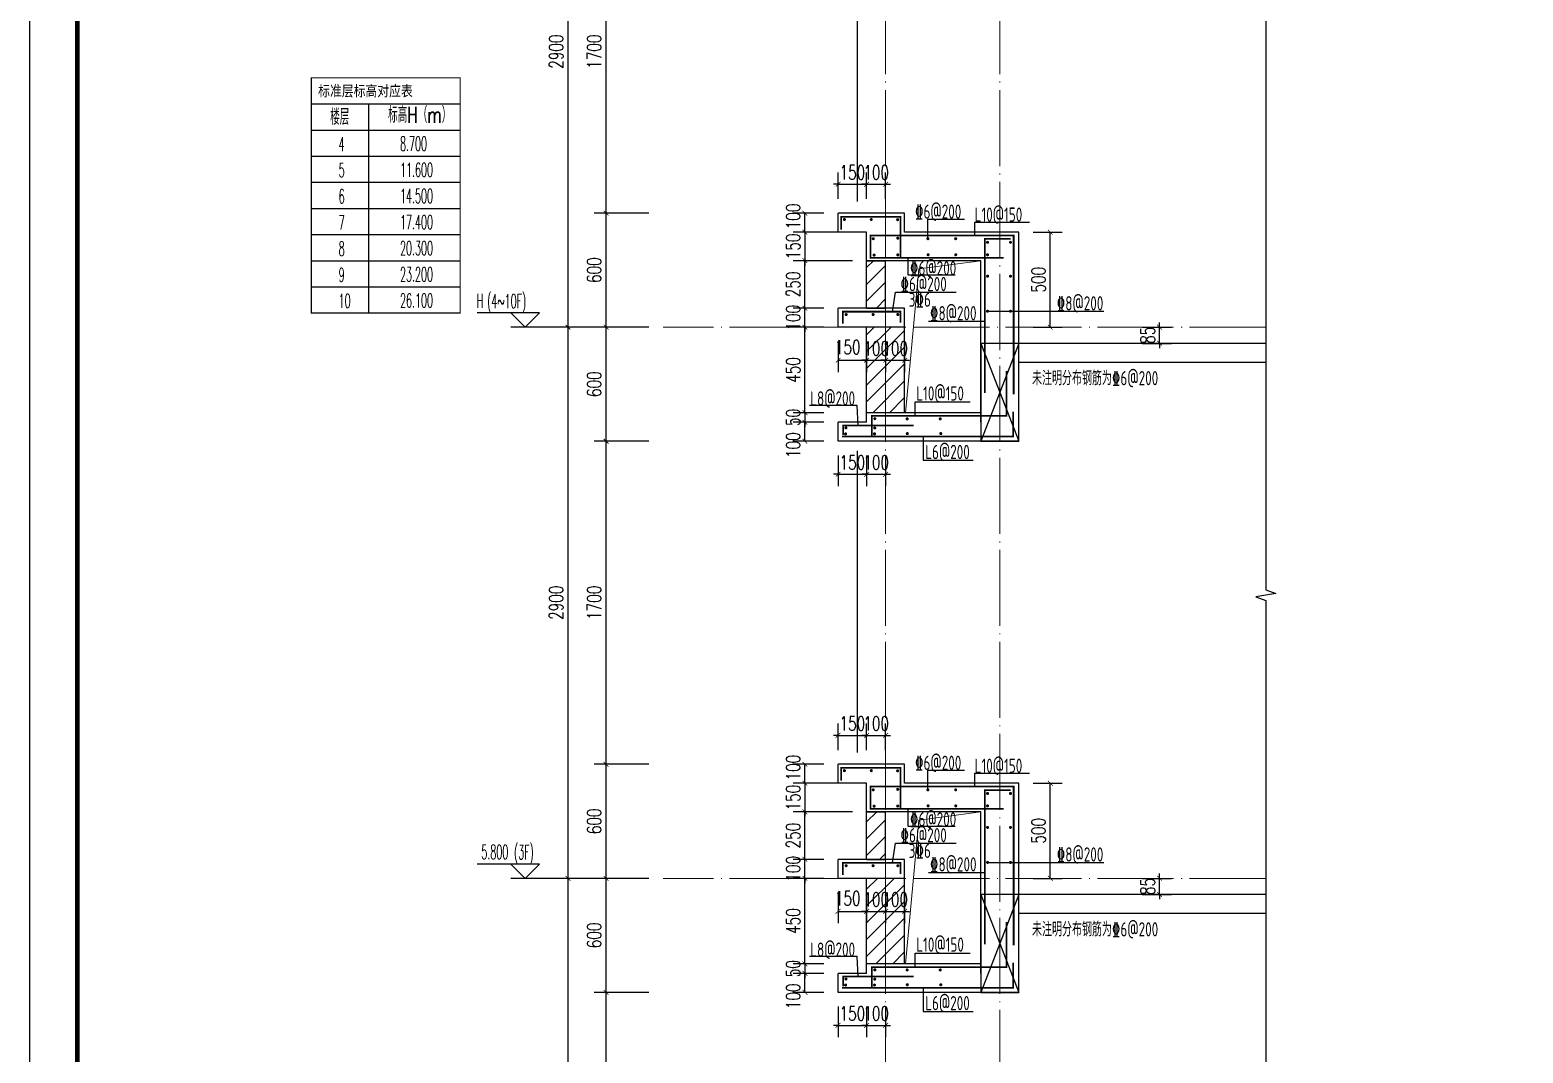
# Model space of a CAD drawing. Extents: x -668857 to 143095, y -247466 to 228182.
# Drawn here: x -8665 to -813, y 157463 to 162848 of the extents above; entities that cross this region are included whole.
import ezdxf

# ---------------------------------------------------------------- set-up
doc = ezdxf.new("R2010")
doc.units = 0
doc.header["$LTSCALE"] = 1000
doc.linetypes.add('DOTE', pattern=[2.42, 2, -0.2, 0.02, -0.2])
doc.layers.get('0').update_dxf_attribs({"linetype": 'CONTINUOUS'})
doc.layers.get('DEFPOINTS').update_dxf_attribs({"linetype": 'CONTINUOUS'})
for name, color, linetype in [('C-Sheet-图框', 101, 'CONTINUOUS'), ('DIM_ELEV', 3, 'CONTINUOUS'), ('DIM_SYMB', 3, 'CONTINUOUS'), ('PUB_DIM', 3, 'CONTINUOUS'), ('PUB_TEXT', 2, 'CONTINUOUS'), ('REIN', 6, 'CONTINUOUS'), ('S-大样-砼线', 7, 'CONTINUOUS'), ('S-引出线', 40, 'CONTINUOUS'), ('TEXT', 2, 'CONTINUOUS'), ('WALL', 5, 'CONTINUOUS'), ('yichutu', 7, 'CONTINUOUS'), ('看线', 251, 'CONTINUOUS')]:
    doc.layers.add(name, color=color, linetype=linetype)
for name, color, linetype, lineweight in [('DOTE', 19, 'DOTE', 9), ('PUB_HATCH', 8, 'CONTINUOUS', 9), ('图框', 9, 'CONTINUOUS', 18), ('立面-洞口示意', 152, 'CONTINUOUS', 13)]:
    doc.layers.add(name, color=color, linetype=linetype, lineweight=lineweight)
doc.styles.add('_TCH_DIM', font='SIMPLEX.shx', dxfattribs={"width": 0.7, "bigfont": 'GBCBIG.shx'})
doc.styles.add('_TCH_DIM_T3', font='SIMPLEX', dxfattribs={"width": 0.705882, "bigfont": 'GBCBIG'})
doc.styles.add('TSSD_REIN', font='tssdeng.shx', dxfattribs={"width": 0.7, "height": 300, "bigfont": 'tssdchn.shx'})
doc.styles.add('w', font='tssdeng.shx', dxfattribs={"width": 0.8, "bigfont": 'tssdchn.shx'})
doc.styles.add('宋体', font='', dxfattribs={"height": 50})
doc.styles.get('宋体').set_extended_font_data('SimSun')
doc.dimstyles.new('_TCH_ARCH&&25', dxfattribs={"dimtxt": 74.375, "dimasz": 25, "dimexe": 62.5, "dimexo": 75, "dimgap": 25, "dimtad": 1, "dimdec": 0, "dimzin": 0, "dimdsep": 46, "dimtxsty": '_TCH_DIM_T3', "dimblk": 'ARCHTICK', "dimcen": 0.09, "dimclrt": 7, "dimazin": 0, "dimtfac": 1, "dimtdec": 0, "dimtix": 1, "dimtmove": 2, "dimatfit": 3, "dimldrblk": 'ARCHTICK', "dimfxl": 0, "dimtolj": 1, "dimtzin": 0, "dimarcsym": 0})
pattern_1 = [(45, (0, 44.88), (-44.1941915, 44.1941915), [])]

# ---------------------------------------------------------------- blocks, each defined once
blk = doc.blocks.new('GFDDDDRG')
at = {"layer": '图框'}
blk.add_lwpolyline([(923310, -107437), (923310, -159999), (893610, -159999), (893610, -107437)], close=True, dxfattribs=at)
blk.add_lwpolyline([(923310, -107437), (923310, -159999), (893610, -159999), (893610, -107437)], close=True, dxfattribs=at)
at = {"layer": '图框', "const_width": 50}
blk.add_lwpolyline([(894110, -159499), (922810, -159499), (922810, -108687), (894110, -108687)], close=True, dxfattribs=at)
blk = doc.blocks.new('A$C4D992532')
at = {"layer": 'C-Sheet-图框', "color": 0}
for p, q in [((-871.8, 1100), (-89.1, 1100)), ((-871.8, 1100), (-89.1, 1100)), ((-571.5, 1100), (-571.5, 0)), ((-871.8, 962.5), (-89.1, 962.5)), ((-871.8, 825), (-89.1, 825)), ((-871.8, 687.5), (-89.1, 687.5)), ((-871.8, 550), (-89.1, 550)), ((-871.8, 412.5), (-89.1, 412.5)), ((-871.8, 275), (-89.1, 275)), ((-871.8, 137.5), (-89.1, 137.5))]:
    blk.add_line(p, q, dxfattribs=at)
at = {"layer": 'C-Sheet-图框', "color": 0, "const_width": 6}
blk.add_lwpolyline([(-871.8, 0), (-89.1, 0), (-89.1, 1237.5), (-871.8, 1237.5)], close=True, dxfattribs=at)
at = {"layer": 'PUB_TEXT', "color": 2, "style": '宋体', "width": 0.8}
blk.add_text('标准层标高对应表', height=56.96, dxfattribs=at).set_placement((-835.8, 1139.9))
at = {"layer": 'PUB_TEXT', "style": '_TCH_DIM'}
for s, height, width, p in [('楼层', 84.4, 0.7, (-772.7, 989.5)), ('标高H（m）', 84.4, 0.7, (-468.2, 1000.6)), ('4', 74.4, 0.494118, (-728.4, 851.3)), ('8.700', 74.38, 0.494118, (-405, 853.2)), ('5', 74.4, 0.494118, (-728.4, 713.8)), ('11.600', 74.38, 0.494118, (-405, 715.7)), ('6', 74.4, 0.494118, (-728.4, 576.3)), ('14.500', 74.38, 0.494118, (-405, 578.2)), ('7', 74.4, 0.494118, (-728.4, 438.8)), ('17.400', 74.38, 0.494118, (-405, 440.7)), ('8', 74.4, 0.494118, (-728.4, 301.3)), ('20.300', 74.38, 0.494118, (-405, 303.2)), ('9', 74.4, 0.494118, (-728.4, 163.8)), ('23.200', 74.38, 0.494118, (-405, 165.7)), ('10', 74.38, 0.494118, (-728.4, 26.3)), ('26.100', 74.38, 0.494118, (-405, 28.2))]:
    blk.add_text(s, height=height, dxfattribs=dict(at, width=width)).set_placement(p)
blk = doc.blocks.new('yct-1051-594-26275-14850-25-1002.0')
at = {"layer": 'yichutu', "color": 7}
blk.add_lwpolyline([(0, 0), (0, 14850), (26275, 14850), (26275, 0)], close=True, dxfattribs=at)
blk = doc.blocks.new('_ArchTick')
at = {"color": 0, "linetype": 'ByBlock', "const_width": 0.15}
blk.add_lwpolyline([(-0.5, -0.5), (0.5, 0.5)], dxfattribs=at)
blk = doc.blocks.new('*D3095')
at = {"layer": 'DEFPOINTS', "color": 0}
for p in [(-5634.9, 157783.2), (-5334.9, 157783.2), (-5334.9, 156083.2)]:
    blk.add_point(p, dxfattribs=at)
at = {"layer": 'PUB_DIM', "color": 0, "lineweight": -2}
for p, q in [((-5409.9, 157783.2), (-5697.4, 157783.2)), ((-5634.9, 156083.2), (-5634.9, 157783.2)), ((-5409.9, 156083.2), (-5697.4, 156083.2))]:
    blk.add_line(p, q, dxfattribs=at)
at = {"layer": 'PUB_DIM', "color": 0, "lineweight": -2, "xscale": 25, "yscale": 25, "zscale": 25}
for p, rotation in [((-5634.9, 157783.2), 90), ((-5634.9, 156083.2), 270)]:
    blk.add_blockref('_ArchTick', p, dxfattribs=dict(at, rotation=rotation))
at = {"layer": 'PUB_DIM', "color": 7, "insert": (-5697.1, 156933.2), "char_height": 74.38, "attachment_point": 5, "rotation": 90, "style": '_TCH_DIM_T3'}
blk.add_mtext('\\A1;1700', dxfattribs=at)
blk = doc.blocks.new('*D3096')
at = {"layer": 'DEFPOINTS', "color": 0}
for p in [(-5634.9, 158383.2), (-5334.9, 158383.2), (-5334.9, 157783.2)]:
    blk.add_point(p, dxfattribs=at)
at = {"layer": 'PUB_DIM', "color": 0, "lineweight": -2}
for p, q in [((-5409.9, 158383.2), (-5697.4, 158383.2)), ((-5634.9, 157783.2), (-5634.9, 158383.2)), ((-5409.9, 157783.2), (-5697.4, 157783.2))]:
    blk.add_line(p, q, dxfattribs=at)
at = {"layer": 'PUB_DIM', "color": 0, "lineweight": -2, "xscale": 25, "yscale": 25, "zscale": 25}
for p, rotation in [((-5634.9, 158383.2), 90), ((-5634.9, 157783.2), 270)]:
    blk.add_blockref('_ArchTick', p, dxfattribs=dict(at, rotation=rotation))
at = {"layer": 'PUB_DIM', "color": 7, "insert": (-5697.1, 158083.2), "char_height": 74.38, "attachment_point": 5, "rotation": 90, "style": '_TCH_DIM_T3'}
blk.add_mtext('\\A1;600', dxfattribs=at)
blk = doc.blocks.new('*D3097')
at = {"layer": 'DEFPOINTS', "color": 0}
for p in [(-5634.9, 158983.2), (-5334.9, 158983.2), (-5334.9, 158383.2)]:
    blk.add_point(p, dxfattribs=at)
at = {"layer": 'PUB_DIM', "color": 0, "lineweight": -2}
for p, q in [((-5409.9, 158983.2), (-5697.4, 158983.2)), ((-5634.9, 158383.2), (-5634.9, 158983.2)), ((-5409.9, 158383.2), (-5697.4, 158383.2))]:
    blk.add_line(p, q, dxfattribs=at)
at = {"layer": 'PUB_DIM', "color": 0, "lineweight": -2, "xscale": 25, "yscale": 25, "zscale": 25}
for p, rotation in [((-5634.9, 158983.2), 90), ((-5634.9, 158383.2), 270)]:
    blk.add_blockref('_ArchTick', p, dxfattribs=dict(at, rotation=rotation))
at = {"layer": 'PUB_DIM', "color": 7, "insert": (-5697.1, 158683.2), "char_height": 74.38, "attachment_point": 5, "rotation": 90, "style": '_TCH_DIM_T3'}
blk.add_mtext('\\A1;600', dxfattribs=at)
blk = doc.blocks.new('*D3098')
at = {"layer": 'DEFPOINTS', "color": 0}
for p in [(-5634.9, 160683.2), (-5334.9, 160683.2), (-5334.9, 158983.2)]:
    blk.add_point(p, dxfattribs=at)
at = {"layer": 'PUB_DIM', "color": 0, "lineweight": -2}
for p, q in [((-5409.9, 160683.2), (-5697.4, 160683.2)), ((-5634.9, 158983.2), (-5634.9, 160683.2)), ((-5409.9, 158983.2), (-5697.4, 158983.2))]:
    blk.add_line(p, q, dxfattribs=at)
at = {"layer": 'PUB_DIM', "color": 0, "lineweight": -2, "xscale": 25, "yscale": 25, "zscale": 25}
for p, rotation in [((-5634.9, 160683.2), 90), ((-5634.9, 158983.2), 270)]:
    blk.add_blockref('_ArchTick', p, dxfattribs=dict(at, rotation=rotation))
at = {"layer": 'PUB_DIM', "color": 7, "insert": (-5697.1, 159833.2), "char_height": 74.38, "attachment_point": 5, "rotation": 90, "style": '_TCH_DIM_T3'}
blk.add_mtext('\\A1;1700', dxfattribs=at)
blk = doc.blocks.new('*D3099')
at = {"layer": 'DEFPOINTS', "color": 0}
for p in [(-5634.9, 161283.2), (-5334.9, 161283.2), (-5334.9, 160683.2)]:
    blk.add_point(p, dxfattribs=at)
at = {"layer": 'PUB_DIM', "color": 0, "lineweight": -2}
for p, q in [((-5409.9, 161283.2), (-5697.4, 161283.2)), ((-5634.9, 160683.2), (-5634.9, 161283.2)), ((-5409.9, 160683.2), (-5697.4, 160683.2))]:
    blk.add_line(p, q, dxfattribs=at)
at = {"layer": 'PUB_DIM', "color": 0, "lineweight": -2, "xscale": 25, "yscale": 25, "zscale": 25}
for p, rotation in [((-5634.9, 161283.2), 90), ((-5634.9, 160683.2), 270)]:
    blk.add_blockref('_ArchTick', p, dxfattribs=dict(at, rotation=rotation))
at = {"layer": 'PUB_DIM', "color": 7, "insert": (-5697.1, 160983.2), "char_height": 74.38, "attachment_point": 5, "rotation": 90, "style": '_TCH_DIM_T3'}
blk.add_mtext('\\A1;600', dxfattribs=at)
blk = doc.blocks.new('*D3100')
at = {"layer": 'DEFPOINTS', "color": 0}
for p in [(-5634.9, 161883.2), (-5334.9, 161883.2), (-5334.9, 161283.2)]:
    blk.add_point(p, dxfattribs=at)
at = {"layer": 'PUB_DIM', "color": 0, "lineweight": -2}
for p, q in [((-5409.9, 161883.2), (-5697.4, 161883.2)), ((-5634.9, 161283.2), (-5634.9, 161883.2)), ((-5409.9, 161283.2), (-5697.4, 161283.2))]:
    blk.add_line(p, q, dxfattribs=at)
at = {"layer": 'PUB_DIM', "color": 0, "lineweight": -2, "xscale": 25, "yscale": 25, "zscale": 25}
for p, rotation in [((-5634.9, 161883.2), 90), ((-5634.9, 161283.2), 270)]:
    blk.add_blockref('_ArchTick', p, dxfattribs=dict(at, rotation=rotation))
at = {"layer": 'PUB_DIM', "color": 7, "insert": (-5697.1, 161583.2), "char_height": 74.38, "attachment_point": 5, "rotation": 90, "style": '_TCH_DIM_T3'}
blk.add_mtext('\\A1;600', dxfattribs=at)
blk = doc.blocks.new('*D3101')
at = {"layer": 'DEFPOINTS', "color": 0}
for p in [(-5634.9, 163583.2), (-5334.9, 163583.2), (-5334.9, 161883.2)]:
    blk.add_point(p, dxfattribs=at)
at = {"layer": 'PUB_DIM', "color": 0, "lineweight": -2}
for p, q in [((-5409.9, 163583.2), (-5697.4, 163583.2)), ((-5634.9, 161883.2), (-5634.9, 163583.2)), ((-5409.9, 161883.2), (-5697.4, 161883.2))]:
    blk.add_line(p, q, dxfattribs=at)
at = {"layer": 'PUB_DIM', "color": 0, "lineweight": -2, "xscale": 25, "yscale": 25, "zscale": 25}
for p, rotation in [((-5634.9, 163583.2), 90), ((-5634.9, 161883.2), 270)]:
    blk.add_blockref('_ArchTick', p, dxfattribs=dict(at, rotation=rotation))
at = {"layer": 'PUB_DIM', "color": 7, "insert": (-5697.1, 162733.2), "char_height": 74.38, "attachment_point": 5, "rotation": 90, "style": '_TCH_DIM_T3'}
blk.add_mtext('\\A1;1700', dxfattribs=at)
blk = doc.blocks.new('*D3109')
at = {"layer": 'DEFPOINTS', "color": 0}
for p in [(-5834.9, 158383.2), (-5334.9, 158383.2), (-5334.9, 155483.2)]:
    blk.add_point(p, dxfattribs=at)
at = {"layer": 'PUB_DIM', "color": 0, "lineweight": -2}
for p, q in [((-5409.9, 158383.2), (-5897.4, 158383.2)), ((-5834.9, 155483.2), (-5834.9, 158383.2)), ((-5409.9, 155483.2), (-5897.4, 155483.2))]:
    blk.add_line(p, q, dxfattribs=at)
at = {"layer": 'PUB_DIM', "color": 0, "lineweight": -2, "xscale": 25, "yscale": 25, "zscale": 25}
for p, rotation in [((-5834.9, 158383.2), 90), ((-5834.9, 155483.2), 270)]:
    blk.add_blockref('_ArchTick', p, dxfattribs=dict(at, rotation=rotation))
at = {"layer": 'PUB_DIM', "color": 7, "insert": (-5897.1, 156933.2), "char_height": 74.38, "attachment_point": 5, "rotation": 90, "style": '_TCH_DIM_T3'}
blk.add_mtext('\\A1;2900', dxfattribs=at)
blk = doc.blocks.new('*D3110')
at = {"layer": 'DEFPOINTS', "color": 0}
for p in [(-5834.9, 161283.2), (-5334.9, 161283.2), (-5334.9, 158383.2)]:
    blk.add_point(p, dxfattribs=at)
at = {"layer": 'PUB_DIM', "color": 0, "lineweight": -2}
for p, q in [((-5409.9, 161283.2), (-5897.4, 161283.2)), ((-5834.9, 158383.2), (-5834.9, 161283.2)), ((-5409.9, 158383.2), (-5897.4, 158383.2))]:
    blk.add_line(p, q, dxfattribs=at)
at = {"layer": 'PUB_DIM', "color": 0, "lineweight": -2, "xscale": 25, "yscale": 25, "zscale": 25}
for p, rotation in [((-5834.9, 161283.2), 90), ((-5834.9, 158383.2), 270)]:
    blk.add_blockref('_ArchTick', p, dxfattribs=dict(at, rotation=rotation))
at = {"layer": 'PUB_DIM', "color": 7, "insert": (-5897.1, 159833.2), "char_height": 74.38, "attachment_point": 5, "rotation": 90, "style": '_TCH_DIM_T3'}
blk.add_mtext('\\A1;2900', dxfattribs=at)
blk = doc.blocks.new('*D3111')
at = {"layer": 'DEFPOINTS', "color": 0}
for p in [(-5834.9, 164183.2), (-5334.9, 164183.2), (-5334.9, 161283.2)]:
    blk.add_point(p, dxfattribs=at)
at = {"layer": 'PUB_DIM', "color": 0, "lineweight": -2}
for p, q in [((-5409.9, 164183.2), (-5897.4, 164183.2)), ((-5834.9, 161283.2), (-5834.9, 164183.2)), ((-5409.9, 161283.2), (-5897.4, 161283.2))]:
    blk.add_line(p, q, dxfattribs=at)
at = {"layer": 'PUB_DIM', "color": 0, "lineweight": -2, "xscale": 25, "yscale": 25, "zscale": 25}
for p, rotation in [((-5834.9, 164183.2), 90), ((-5834.9, 161283.2), 270)]:
    blk.add_blockref('_ArchTick', p, dxfattribs=dict(at, rotation=rotation))
at = {"layer": 'PUB_DIM', "color": 7, "insert": (-5897.1, 162733.2), "char_height": 74.38, "attachment_point": 5, "rotation": 90, "style": '_TCH_DIM_T3'}
blk.add_mtext('\\A1;2900', dxfattribs=at)
blk = doc.blocks.new('*D2183')
at = {"layer": 'DEFPOINTS', "color": 0}
for p in [(1114128.3, 465143.4), (1114278.3, 465143.4), (1114278.3, 464969.7)]:
    blk.add_point(p, dxfattribs=at)
at = {"layer": 'PUB_DIM', "color": 0, "lineweight": -2}
for p, q in [((1114128.3, 465068.4), (1114128.3, 464907.2)), ((1114278.3, 465068.4), (1114278.3, 464907.2)), ((1114128.3, 464969.7), (1114278.3, 464969.7))]:
    blk.add_line(p, q, dxfattribs=at)
at = {"layer": 'PUB_DIM', "color": 0, "lineweight": -2, "xscale": 25, "yscale": 25, "zscale": 25, "rotation": 180}
blk.add_blockref('_ArchTick', (1114128.3, 464969.7), dxfattribs=at)
at = {"layer": 'PUB_DIM', "color": 0, "lineweight": -2, "xscale": 25, "yscale": 25, "zscale": 25}
blk.add_blockref('_ArchTick', (1114278.3, 464969.7), dxfattribs=at)
at = {"layer": 'PUB_DIM', "color": 7, "insert": (1114178.9, 465038.4), "char_height": 74.38, "attachment_point": 5, "style": '_TCH_DIM_T3'}
blk.add_mtext('\\A1;150', dxfattribs=at)
blk = doc.blocks.new('*D2184')
at = {"layer": 'DEFPOINTS', "color": 0}
for p in [(1114278.3, 465143.4), (1114378.3, 465143.4), (1114378.3, 464969.7)]:
    blk.add_point(p, dxfattribs=at)
at = {"layer": 'PUB_DIM', "color": 0, "lineweight": -2}
for p, q in [((1114278.3, 465068.4), (1114278.3, 464907.2)), ((1114378.3, 465068.4), (1114378.3, 464907.2)), ((1114278.3, 464969.7), (1114253.3, 464969.7)), ((1114278.3, 464969.7), (1114378.3, 464969.7)), ((1114378.3, 464969.7), (1114403.3, 464969.7))]:
    blk.add_line(p, q, dxfattribs=at)
at = {"layer": 'PUB_DIM', "color": 0, "lineweight": -2, "xscale": 25, "yscale": 25, "zscale": 25}
blk.add_blockref('_ArchTick', (1114278.3, 464969.7), dxfattribs=at)
at = {"layer": 'PUB_DIM', "color": 0, "lineweight": -2, "xscale": 25, "yscale": 25, "zscale": 25, "rotation": 180}
blk.add_blockref('_ArchTick', (1114378.3, 464969.7), dxfattribs=at)
at = {"layer": 'PUB_DIM', "color": 7, "insert": (1114328.3, 465031.8), "char_height": 74.38, "attachment_point": 5, "style": '_TCH_DIM_T3'}
blk.add_mtext('\\A1;100', dxfattribs=at)
blk = doc.blocks.new('*D2185')
at = {"layer": 'DEFPOINTS', "color": 0}
for p in [(1114378.3, 465143.4), (1114478.3, 465143.4), (1114478.3, 464969.7)]:
    blk.add_point(p, dxfattribs=at)
at = {"layer": 'PUB_DIM', "color": 0, "lineweight": -2}
for p, q in [((1114378.3, 465068.4), (1114378.3, 464907.2)), ((1114478.3, 465068.4), (1114478.3, 464907.2)), ((1114378.3, 464969.7), (1114353.3, 464969.7)), ((1114378.3, 464969.7), (1114478.3, 464969.7)), ((1114478.3, 464969.7), (1114503.3, 464969.7))]:
    blk.add_line(p, q, dxfattribs=at)
at = {"layer": 'PUB_DIM', "color": 0, "lineweight": -2, "xscale": 25, "yscale": 25, "zscale": 25}
blk.add_blockref('_ArchTick', (1114378.3, 464969.7), dxfattribs=at)
at = {"layer": 'PUB_DIM', "color": 0, "lineweight": -2, "xscale": 25, "yscale": 25, "zscale": 25, "rotation": 180}
blk.add_blockref('_ArchTick', (1114478.3, 464969.7), dxfattribs=at)
at = {"layer": 'PUB_DIM', "color": 7, "insert": (1114428.3, 465031.8), "char_height": 74.38, "attachment_point": 5, "style": '_TCH_DIM_T3'}
blk.add_mtext('\\A1;100', dxfattribs=at)
blk = doc.blocks.new('*D2186')
at = {"layer": 'DEFPOINTS', "color": 0}
for p in [(1115078.3, 465643.4), (1115244.2, 465643.4), (1115078.3, 465143.4)]:
    blk.add_point(p, dxfattribs=at)
at = {"layer": 'PUB_DIM', "color": 0, "lineweight": -2}
for p, q in [((1115153.3, 465643.4), (1115306.7, 465643.4)), ((1115244.2, 465143.4), (1115244.2, 465643.4)), ((1115153.3, 465143.4), (1115306.7, 465143.4))]:
    blk.add_line(p, q, dxfattribs=at)
at = {"layer": 'PUB_DIM', "color": 0, "lineweight": -2, "xscale": 25, "yscale": 25, "zscale": 25}
for p, rotation in [((1115244.2, 465643.4), 90), ((1115244.2, 465143.4), 270)]:
    blk.add_blockref('_ArchTick', p, dxfattribs=dict(at, rotation=rotation))
at = {"layer": 'PUB_DIM', "color": 7, "insert": (1115182, 465393.4), "char_height": 74.38, "attachment_point": 5, "rotation": 90, "style": '_TCH_DIM_T3'}
blk.add_mtext('\\A1;500', dxfattribs=at)
blk = doc.blocks.new('*D2187')
at = {"layer": 'DEFPOINTS', "color": 0}
for p in [(1113953.7, 465743.4), (1114128.3, 465743.4), (1114128.3, 465643.4)]:
    blk.add_point(p, dxfattribs=at)
at = {"layer": 'PUB_DIM', "color": 0, "lineweight": -2}
for p, q in [((1114053.3, 465743.4), (1113891.2, 465743.4)), ((1113953.7, 465643.4), (1113953.7, 465743.4)), ((1114053.3, 465643.4), (1113891.2, 465643.4))]:
    blk.add_line(p, q, dxfattribs=at)
at = {"layer": 'PUB_DIM', "color": 0, "lineweight": -2, "xscale": 25, "yscale": 25, "zscale": 25}
for p, rotation in [((1113953.7, 465743.4), 90), ((1113953.7, 465643.4), 270)]:
    blk.add_blockref('_ArchTick', p, dxfattribs=dict(at, rotation=rotation))
at = {"layer": 'PUB_DIM', "color": 7, "insert": (1113891.5, 465726.1), "char_height": 74.38, "attachment_point": 5, "rotation": 90, "style": '_TCH_DIM_T3'}
blk.add_mtext('\\A1;100', dxfattribs=at)
blk = doc.blocks.new('*D2188')
at = {"layer": 'DEFPOINTS', "color": 0}
for p in [(1113953.7, 465493.4), (1114128.3, 465493.4), (1114128.3, 465243.4)]:
    blk.add_point(p, dxfattribs=at)
at = {"layer": 'PUB_DIM', "color": 0, "lineweight": -2}
for p, q in [((1114053.3, 465493.4), (1113891.2, 465493.4)), ((1113953.7, 465243.4), (1113953.7, 465493.4)), ((1114053.3, 465243.4), (1113891.2, 465243.4))]:
    blk.add_line(p, q, dxfattribs=at)
at = {"layer": 'PUB_DIM', "color": 0, "lineweight": -2, "xscale": 25, "yscale": 25, "zscale": 25}
for p, rotation in [((1113953.7, 465493.4), 90), ((1113953.7, 465243.4), 270)]:
    blk.add_blockref('_ArchTick', p, dxfattribs=dict(at, rotation=rotation))
at = {"layer": 'PUB_DIM', "color": 7, "insert": (1113891.5, 465368.4), "char_height": 74.38, "attachment_point": 5, "rotation": 90, "style": '_TCH_DIM_T3'}
blk.add_mtext('\\A1;250', dxfattribs=at)
blk = doc.blocks.new('*D2189')
at = {"layer": 'DEFPOINTS', "color": 0}
for p in [(1113953.7, 465243.4), (1114128.3, 465243.4), (1114128.3, 465143.4)]:
    blk.add_point(p, dxfattribs=at)
at = {"layer": 'PUB_DIM', "color": 0, "lineweight": -2}
for p, q in [((1113953.7, 465243.4), (1113953.7, 465268.4)), ((1114053.3, 465243.4), (1113891.2, 465243.4)), ((1113953.7, 465143.4), (1113953.7, 465243.4)), ((1114053.3, 465143.4), (1113891.2, 465143.4)), ((1113953.7, 465143.4), (1113953.7, 465118.4))]:
    blk.add_line(p, q, dxfattribs=at)
at = {"layer": 'PUB_DIM', "color": 0, "lineweight": -2, "xscale": 25, "yscale": 25, "zscale": 25}
for p, rotation in [((1113953.7, 465243.4), 270), ((1113953.7, 465143.4), 90)]:
    blk.add_blockref('_ArchTick', p, dxfattribs=dict(at, rotation=rotation))
at = {"layer": 'PUB_DIM', "color": 7, "insert": (1113891.5, 465193.4), "char_height": 74.38, "attachment_point": 5, "rotation": 90, "style": '_TCH_DIM_T3'}
blk.add_mtext('\\A1;100', dxfattribs=at)
blk = doc.blocks.new('*D2190')
at = {"layer": 'DEFPOINTS', "color": 0}
for p in [(1113953.7, 465143.4), (1114128.3, 465143.4), (1114128.3, 464693.4)]:
    blk.add_point(p, dxfattribs=at)
at = {"layer": 'PUB_DIM', "color": 0, "lineweight": -2}
for p, q in [((1114053.3, 465143.4), (1113891.2, 465143.4)), ((1113953.7, 464693.4), (1113953.7, 465143.4)), ((1114053.3, 464693.4), (1113891.2, 464693.4))]:
    blk.add_line(p, q, dxfattribs=at)
at = {"layer": 'PUB_DIM', "color": 0, "lineweight": -2, "xscale": 25, "yscale": 25, "zscale": 25}
for p, rotation in [((1113953.7, 465143.4), 90), ((1113953.7, 464693.4), 270)]:
    blk.add_blockref('_ArchTick', p, dxfattribs=dict(at, rotation=rotation))
at = {"layer": 'PUB_DIM', "color": 7, "insert": (1113891.5, 464918.4), "char_height": 74.38, "attachment_point": 5, "rotation": 90, "style": '_TCH_DIM_T3'}
blk.add_mtext('\\A1;450', dxfattribs=at)
blk = doc.blocks.new('*D2191')
at = {"layer": 'DEFPOINTS', "color": 0}
for p in [(1113953.7, 464643.4), (1114128.3, 464643.4), (1114128.3, 464543.4)]:
    blk.add_point(p, dxfattribs=at)
at = {"layer": 'PUB_DIM', "color": 0, "lineweight": -2}
for p, q in [((1114053.3, 464643.4), (1113891.2, 464643.4)), ((1113953.7, 464543.4), (1113953.7, 464643.4)), ((1114053.3, 464543.4), (1113891.2, 464543.4))]:
    blk.add_line(p, q, dxfattribs=at)
at = {"layer": 'PUB_DIM', "color": 0, "lineweight": -2, "xscale": 25, "yscale": 25, "zscale": 25}
for p, rotation in [((1113953.7, 464643.4), 90), ((1113953.7, 464543.4), 270)]:
    blk.add_blockref('_ArchTick', p, dxfattribs=dict(at, rotation=rotation))
at = {"layer": 'PUB_DIM', "color": 7, "insert": (1113891.5, 464522.7), "char_height": 74.38, "attachment_point": 5, "rotation": 90, "style": '_TCH_DIM_T3'}
blk.add_mtext('\\A1;100', dxfattribs=at)
blk = doc.blocks.new('*D2192')
at = {"layer": 'DEFPOINTS', "color": 0}
for p in [(1114128.3, 464543.4), (1114278.3, 464543.4), (1114278.3, 464369.7)]:
    blk.add_point(p, dxfattribs=at)
at = {"layer": 'PUB_DIM', "color": 0, "lineweight": -2}
for p, q in [((1114128.3, 464468.4), (1114128.3, 464307.2)), ((1114278.3, 464468.4), (1114278.3, 464307.2)), ((1114128.3, 464369.7), (1114103.3, 464369.7)), ((1114128.3, 464369.7), (1114278.3, 464369.7)), ((1114278.3, 464369.7), (1114303.3, 464369.7))]:
    blk.add_line(p, q, dxfattribs=at)
at = {"layer": 'PUB_DIM', "color": 0, "lineweight": -2, "xscale": 25, "yscale": 25, "zscale": 25}
blk.add_blockref('_ArchTick', (1114128.3, 464369.7), dxfattribs=at)
at = {"layer": 'PUB_DIM', "color": 0, "lineweight": -2, "xscale": 25, "yscale": 25, "zscale": 25, "rotation": 180}
blk.add_blockref('_ArchTick', (1114278.3, 464369.7), dxfattribs=at)
at = {"layer": 'PUB_DIM', "color": 7, "insert": (1114203.3, 464431.8), "char_height": 74.38, "attachment_point": 5, "style": '_TCH_DIM_T3'}
blk.add_mtext('\\A1;150', dxfattribs=at)
blk = doc.blocks.new('*D2193')
at = {"layer": 'DEFPOINTS', "color": 0}
for p in [(1114278.3, 464543.4), (1114378.3, 464543.4), (1114378.3, 464369.7)]:
    blk.add_point(p, dxfattribs=at)
at = {"layer": 'PUB_DIM', "color": 0, "lineweight": -2}
for p, q in [((1114278.3, 464468.4), (1114278.3, 464307.2)), ((1114378.3, 464468.4), (1114378.3, 464307.2)), ((1114278.3, 464369.7), (1114253.3, 464369.7)), ((1114278.3, 464369.7), (1114378.3, 464369.7)), ((1114378.3, 464369.7), (1114403.3, 464369.7))]:
    blk.add_line(p, q, dxfattribs=at)
at = {"layer": 'PUB_DIM', "color": 0, "lineweight": -2, "xscale": 25, "yscale": 25, "zscale": 25}
blk.add_blockref('_ArchTick', (1114278.3, 464369.7), dxfattribs=at)
at = {"layer": 'PUB_DIM', "color": 0, "lineweight": -2, "xscale": 25, "yscale": 25, "zscale": 25, "rotation": 180}
blk.add_blockref('_ArchTick', (1114378.3, 464369.7), dxfattribs=at)
at = {"layer": 'PUB_DIM', "color": 7, "insert": (1114328.3, 464431.8), "char_height": 74.38, "attachment_point": 5, "style": '_TCH_DIM_T3'}
blk.add_mtext('\\A1;100', dxfattribs=at)
blk = doc.blocks.new('*D2194')
at = {"layer": 'DEFPOINTS', "color": 0}
for p in [(1114278.3, 465895.7), (1114128.3, 465743.4), (1114278.3, 465743.4)]:
    blk.add_point(p, dxfattribs=at)
at = {"layer": 'PUB_DIM', "color": 0, "lineweight": -2}
for p, q in [((1114128.3, 465818.4), (1114128.3, 465958.2)), ((1114278.3, 465818.4), (1114278.3, 465958.2)), ((1114128.3, 465895.7), (1114103.3, 465895.7)), ((1114128.3, 465895.7), (1114278.3, 465895.7)), ((1114278.3, 465895.7), (1114303.3, 465895.7))]:
    blk.add_line(p, q, dxfattribs=at)
at = {"layer": 'PUB_DIM', "color": 0, "lineweight": -2, "xscale": 25, "yscale": 25, "zscale": 25}
blk.add_blockref('_ArchTick', (1114128.3, 465895.7), dxfattribs=at)
at = {"layer": 'PUB_DIM', "color": 0, "lineweight": -2, "xscale": 25, "yscale": 25, "zscale": 25, "rotation": 180}
blk.add_blockref('_ArchTick', (1114278.3, 465895.7), dxfattribs=at)
at = {"layer": 'PUB_DIM', "color": 7, "insert": (1114203.3, 465957.9), "char_height": 74.38, "attachment_point": 5, "style": '_TCH_DIM_T3'}
blk.add_mtext('\\A1;150', dxfattribs=at)
blk = doc.blocks.new('*D2195')
at = {"layer": 'DEFPOINTS', "color": 0}
for p in [(1114378.3, 465895.7), (1114278.3, 465743.4), (1114378.3, 465743.4)]:
    blk.add_point(p, dxfattribs=at)
at = {"layer": 'PUB_DIM', "color": 0, "lineweight": -2}
for p, q in [((1114278.3, 465818.4), (1114278.3, 465958.2)), ((1114378.3, 465818.4), (1114378.3, 465958.2)), ((1114278.3, 465895.7), (1114253.3, 465895.7)), ((1114278.3, 465895.7), (1114378.3, 465895.7)), ((1114378.3, 465895.7), (1114403.3, 465895.7))]:
    blk.add_line(p, q, dxfattribs=at)
at = {"layer": 'PUB_DIM', "color": 0, "lineweight": -2, "xscale": 25, "yscale": 25, "zscale": 25}
blk.add_blockref('_ArchTick', (1114278.3, 465895.7), dxfattribs=at)
at = {"layer": 'PUB_DIM', "color": 0, "lineweight": -2, "xscale": 25, "yscale": 25, "zscale": 25, "rotation": 180}
blk.add_blockref('_ArchTick', (1114378.3, 465895.7), dxfattribs=at)
at = {"layer": 'PUB_DIM', "color": 7, "insert": (1114328.3, 465957.9), "char_height": 74.38, "attachment_point": 5, "style": '_TCH_DIM_T3'}
blk.add_mtext('\\A1;100', dxfattribs=at)
blk = doc.blocks.new('*D2196')
at = {"layer": 'DEFPOINTS', "color": 0}
for p in [(1115652.5, 465143.4), (1115818.5, 465143.4), (1115652.5, 465058.4)]:
    blk.add_point(p, dxfattribs=at)
at = {"layer": 'PUB_DIM', "color": 0, "lineweight": -2}
for p, q in [((1115727.5, 465143.4), (1115881, 465143.4)), ((1115818.5, 465143.4), (1115818.5, 465168.4)), ((1115818.5, 465058.4), (1115818.5, 465143.4)), ((1115727.5, 465058.4), (1115881, 465058.4)), ((1115818.5, 465058.4), (1115818.5, 465033.4))]:
    blk.add_line(p, q, dxfattribs=at)
at = {"layer": 'PUB_DIM', "color": 0, "lineweight": -2, "xscale": 25, "yscale": 25, "zscale": 25}
for p, rotation in [((1115818.5, 465143.4), 270), ((1115818.5, 465058.4), 90)]:
    blk.add_blockref('_ArchTick', p, dxfattribs=dict(at, rotation=rotation))
at = {"layer": 'PUB_DIM', "color": 7, "insert": (1115756.3, 465100.9), "char_height": 74.38, "attachment_point": 5, "rotation": 90, "style": '_TCH_DIM_T3'}
blk.add_mtext('\\A1;85', dxfattribs=at)
blk = doc.blocks.new('*D2197')
at = {"layer": 'DEFPOINTS', "color": 0}
for p in [(1114278.3, 465643.4), (1113953.7, 465493.4), (1114278.3, 465493.4)]:
    blk.add_point(p, dxfattribs=at)
at = {"layer": 'PUB_DIM', "color": 0, "lineweight": -2}
for p, q in [((1113953.7, 465643.4), (1113953.7, 465668.4)), ((1114203.3, 465643.4), (1113891.2, 465643.4)), ((1113953.7, 465643.4), (1113953.7, 465493.4)), ((1114203.3, 465493.4), (1113891.2, 465493.4)), ((1113953.7, 465493.4), (1113953.7, 465468.4))]:
    blk.add_line(p, q, dxfattribs=at)
at = {"layer": 'PUB_DIM', "color": 0, "lineweight": -2, "xscale": 25, "yscale": 25, "zscale": 25}
for p, rotation in [((1113953.7, 465643.4), 270), ((1113953.7, 465493.4), 90)]:
    blk.add_blockref('_ArchTick', p, dxfattribs=dict(at, rotation=rotation))
at = {"layer": 'PUB_DIM', "color": 7, "insert": (1113891.5, 465568.4), "char_height": 74.38, "attachment_point": 5, "rotation": 90, "style": '_TCH_DIM_T3'}
blk.add_mtext('\\A1;150', dxfattribs=at)
blk = doc.blocks.new('*D2182')
at = {"layer": 'DEFPOINTS', "color": 0}
for p in [(1113953.7, 464643.4), (1114128.3, 464693.4), (1114128.3, 464643.4)]:
    blk.add_point(p, dxfattribs=at)
at = {"layer": 'PUB_DIM', "color": 0, "lineweight": -2}
for p, q in [((1113953.7, 464693.4), (1113953.7, 464718.4)), ((1114053.3, 464693.4), (1113891.2, 464693.4)), ((1114053.3, 464643.4), (1113891.2, 464643.4)), ((1113953.7, 464693.4), (1113953.7, 464643.4)), ((1113953.7, 464643.4), (1113953.7, 464618.4))]:
    blk.add_line(p, q, dxfattribs=at)
at = {"layer": 'PUB_DIM', "color": 0, "lineweight": -2, "xscale": 25, "yscale": 25, "zscale": 25}
for p, rotation in [((1113953.7, 464693.4), 270), ((1113953.7, 464643.4), 90)]:
    blk.add_blockref('_ArchTick', p, dxfattribs=dict(at, rotation=rotation))
at = {"layer": 'PUB_DIM', "color": 7, "insert": (1113891.5, 464668.4), "char_height": 74.38, "attachment_point": 5, "rotation": 90, "style": '_TCH_DIM_T3'}
blk.add_mtext('\\A1;50', dxfattribs=at)
blk = doc.blocks.new('FSDFSFSFSFEFSFESF')
at = {"layer": 'PUB_HATCH'}
h = blk.add_hatch(dxfattribs=at)
h.set_pattern_fill('普通砖', color=256, scale=25, style=0)
h.set_pattern_definition(pattern_1)
h.paths.add_polyline_path([(1114378.3, 465493.4), (1114278.3, 465493.4), (1114278.3, 465243.4), (1114378.3, 465243.4)])
h = blk.add_hatch(dxfattribs=at)
h.set_pattern_fill('普通砖', color=256, scale=25, style=0)
h.set_pattern_definition(pattern_1)
h.paths.add_polyline_path([(1114278.3, 464693.4), (1114478.3, 464693.4), (1114478.3, 465143.4), (1114278.3, 465143.4)])
at = {"layer": 'REIN'}
for points in [[(1114144.1, 465657.4, 9, 9, 0), (1114144.1, 465724.6, 9, 9, 0), (1114456.2, 465724.6, 9, 9, 0), (1114456.2, 465508.6, 9, 9, 0), (1114298.9, 465508.6, 9, 9, 0), (1114298.9, 465625.9, 9, 9, 0), (1115051.5, 465625.9, 9, 9, 0), (1115051.5, 464790.8, 9, 9, 0)], [(1114900.4, 464796.4, 9, 9, 0), (1114900.4, 465607.6, 9, 9, 0), (1115035.2, 465607.6, 9, 9, 0)], [(1114148.9, 464567.6, 9, 9, 0), (1115049.3, 464567.6, 9, 9, 0), (1115049.3, 464699.1, 9, 9, 0)]]:
    blk.add_lwpolyline(points, format="xyseb", dxfattribs=at)
at = {"layer": 'REIN', "const_width": 8}
for points in [[(1114157.4, 465710, 1), (1114165.4, 465710, 1)], [(1114298.9, 465710, 1), (1114306.9, 465710, 1)], [(1114437.2, 465709.1, 1), (1114445.2, 465709.1, 1)], [(1114309.1, 465609.1, 1), (1114317.1, 465609.1, 1)], [(1114437.9, 465611.7, 1), (1114445.9, 465611.7, 1)], [(1114596.5, 465609.1, 1), (1114604.5, 465609.1, 1)], [(1114742.5, 465609.1, 1), (1114750.5, 465609.1, 1)], [(1114910.2, 465589.9, 1), (1114918.2, 465589.9, 1)], [(1115030.9, 465589.9, 1), (1115038.9, 465589.9, 1)], [(1114313.7, 465523, 1), (1114321.7, 465523, 1)], [(1114437.9, 465523.9, 1), (1114445.9, 465523.9, 1)], [(1114597.5, 465524.6, 1), (1114605.5, 465524.6, 1)], [(1114742.8, 465524.6, 1), (1114750.8, 465524.6, 1)], [(1114910.1, 465524.6, 1), (1114918.1, 465524.6, 1)], [(1114910.2, 465411.6, 1), (1114918.2, 465411.6, 1)], [(1115030.9, 465411.6, 1), (1115038.9, 465411.6, 1)], [(1114166.7, 465210, 1), (1114174.7, 465210, 1)], [(1114308.2, 465210, 1), (1114316.2, 465210, 1)], [(1114438.2, 465210, 1), (1114446.2, 465210, 1)], [(1114910.2, 465227.4, 1), (1114918.2, 465227.4, 1)], [(1115030.9, 465227.4, 1), (1115038.9, 465227.4, 1)], [(1114317.4, 464662, 1), (1114325.4, 464662, 1)], [(1114487.3, 464661.2, 1), (1114495.3, 464661.2, 1)], [(1114661.3, 464661.2, 1), (1114669.3, 464661.2, 1)], [(1114163.7, 464582, 1), (1114171.7, 464582, 1)], [(1114165.6, 464613.7, 1), (1114173.6, 464613.7, 1)], [(1114315.6, 464582.2, 1), (1114323.6, 464582.2, 1)], [(1114317, 464613.1, 1), (1114325, 464613.1, 1)], [(1114488.3, 464583.6, 1), (1114496.3, 464583.6, 1)], [(1114664.2, 464583.6, 1), (1114672.2, 464583.6, 1)]]:
    blk.add_lwpolyline(points, format="xyb", close=True, dxfattribs=at)
at = {"layer": 'REIN', "const_width": 9}
for points in [[(1114298.9, 465508.6), (1114999, 465508.6)], [(1114153.2, 465161.2), (1114153.2, 465225), (1114457.1, 465225), (1114457.1, 465167)], [(1114305, 464570.6), (1114305, 464676.3), (1115013.8, 464676.3), (1115013.8, 464913.2)], [(1114155, 464575.9), (1114155, 464626.3), (1114526, 464626.3)]]:
    blk.add_lwpolyline(points, dxfattribs=at)
at = {"layer": 'S-大样-砼线'}
for p, q in [((1114878.3, 465058.4), (1115078.3, 464543.4)), ((1115078.3, 465058.4), (1114878.3, 464543.4))]:
    blk.add_line(p, q, dxfattribs=at)
blk.add_lwpolyline([(1115078.3, 465058.4), (1114878.3, 465058.4), (1114878.3, 464543.4), (1115078.3, 464543.4)], close=True, dxfattribs=at)
at = {"layer": 'S-引出线'}
for p, q in [((1114600.5, 465609.1), (1114600.5, 465712.3)), ((1114600.5, 465712.3), (1114792.8, 465712.3)), ((1114495.7, 465508.6), (1114495.7, 465418.8)), ((1114495.7, 465418.8), (1114743.4, 465418.8)), ((1114603.2, 465174.4), (1114900.4, 465174.4)), ((1114914.2, 465227.4), (1115526, 465227.4)), ((1114533.7, 464750.3), (1114822.6, 464750.3)), ((1114533.7, 464676.3), (1114533.7, 464750.3)), ((1114574.8, 464567.6), (1114574.8, 464442.9)), ((1114574.8, 464442.9), (1114838.8, 464442.9))]:
    blk.add_line(p, q, dxfattribs=at)
for points in [[(1114847.1, 465625.9), (1114847.1, 465696.7), (1115134.9, 465696.7)], [(1114413.9, 465225), (1114430.1, 465328.4), (1114748.5, 465328.4)], [(1114233.6, 464626.3), (1114228.9, 464731.5), (1113978.7, 464731.5)]]:
    blk.add_lwpolyline(points, dxfattribs=at)
at = {"layer": 'WALL'}
for p, q in [((1114478.3, 465743.4), (1114128.3, 465743.4)), ((1114128.3, 465643.4), (1114128.3, 465743.4)), ((1114478.3, 465643.4), (1114478.3, 465743.4)), ((1114278.3, 465643.4), (1114128.3, 465643.4)), ((1114278.3, 465643.4), (1114278.3, 465643.4)), ((1114278.3, 465643.4), (1114278.3, 465643.4)), ((1114278.3, 465493.4), (1114278.3, 465643.4)), ((1115078.3, 465643.4), (1114478.3, 465643.4)), ((1115078.3, 465058.4), (1115078.3, 465643.4)), ((1114385, 465493.4), (1114278.3, 465493.4)), ((1114278.3, 465243.4), (1114278.3, 465493.4)), ((1114278.3, 465493.4), (1114378.3, 465493.4)), ((1114378.3, 465243.4), (1114378.3, 465493.4)), ((1114878.3, 465493.4), (1114385, 465493.4)), ((1114878.3, 465058.4), (1114878.3, 465493.4)), ((1114478.3, 465243.4), (1114128.3, 465243.4)), ((1114128.3, 465143.4), (1114128.3, 465243.4)), ((1114278.3, 465243.4), (1114378.3, 465243.4)), ((1114478.3, 465143.4), (1114478.3, 465243.4)), ((1114478.3, 465143.4), (1114128.3, 465143.4)), ((1114278.3, 464643.4), (1114278.3, 465143.4)), ((1114478.3, 464693.4), (1114478.3, 465143.4)), ((1114878.3, 464643.4), (1114878.3, 465058.4)), ((1116376.8, 465058.4), (1115078.3, 465058.4)), ((1116376.8, 464958.4), (1115078.3, 464958.4)), ((1115078.3, 464543.4), (1115078.3, 464958.4)), ((1114278.3, 464643.4), (1114128.3, 464643.4)), ((1114128.3, 464543.4), (1114128.3, 464643.4)), ((1114878.3, 464693.4), (1114278.3, 464693.4)), ((1114278.3, 464643.4), (1114278.3, 464693.4)), ((1115078.3, 464543.4), (1114128.3, 464543.4))]:
    blk.add_line(p, q, dxfattribs=at)
at = {"layer": '看线'}
blk.add_line((1114228.3, 467393.4), (1114228.3, 465805.1), dxfattribs=at)
at = {"layer": '立面-洞口示意'}
blk.add_lwpolyline([(1114482.9, 464693.4), (1114552.4, 465449.9), (1114878.3, 465493.4)], dxfattribs=at)
at = {"layer": 'TEXT', "width": 0.7}
for s, style, p in [('%%1326@200', 'w', (1114532.6, 465713.7)), ('L10@150', 'w', (1114846.1, 465698.2)), ('%%1326@200', 'w', (1114506, 465416.2)), ('%%1326@200', 'w', (1114456.2, 465332.9)), ('3%%1326', 'w', (1114499.6, 465250.8)), ('%%1328@200', 'w', (1114611.2, 465179.4)), ('%%1328@200', 'w', (1115277.9, 465231.6)), ('未注明分布钢筋为%%1326@200', 'TSSD_REIN', (1115148.1, 464837.8)), ('L8@200', 'TSSD_REIN', (1113981.5, 464730.9)), ('L10@150', 'TSSD_REIN', (1114539.1, 464757.4)), ('L6@200', 'TSSD_REIN', (1114586.1, 464449.3))]:
    blk.add_text(s, height=75, rotation=0, dxfattribs=dict(at, style=style)).set_placement(p)
at = {"layer": 'PUB_DIM'}
for p1, p2, distance, picture, middle in [((1114128.3, 465743.4), (1114278.3, 465743.4), 152.3, '*D2194', (1114203.3, 465957.9)), ((1114278.3, 465743.4), (1114378.3, 465743.4), 152.3, '*D2195', (1114328.3, 465957.9)), ((1115078.3, 465143.4), (1115078.3, 465643.4), -166, '*D2186', (1115182, 465393.4)), ((1114128.3, 465243.4), (1114128.3, 465493.4), 174.6, '*D2188', (1113891.5, 465368.4)), ((1114128.3, 465143.4), (1114128.3, 465243.4), 174.6, '*D2189', (1113891.5, 465193.4)), ((1114128.3, 464693.4), (1114128.3, 465143.4), 174.6, '*D2190', (1113891.5, 464918.4)), ((1114278.3, 465143.4), (1114378.3, 465143.4), -173.7, '*D2184', (1114328.3, 465031.8)), ((1114378.3, 465143.4), (1114478.3, 465143.4), -173.7, '*D2185', (1114428.3, 465031.8)), ((1115652.5, 465058.4), (1115652.5, 465143.4), -166, '*D2196', (1115756.3, 465100.9)), ((1114128.3, 464543.4), (1114278.3, 464543.4), -173.7, '*D2192', (1114203.3, 464431.8)), ((1114278.3, 464543.4), (1114378.3, 464543.4), -173.7, '*D2193', (1114328.3, 464431.8))]:
    dim = blk.add_aligned_dim(p1=p1, p2=p2, distance=distance, dimstyle='_TCH_ARCH&&25', dxfattribs=at)
    dim.commit()
    dim.dimension.update_dxf_attribs({"geometry": picture, "text_midpoint": middle})
for base, p1, p2, angle, picture, middle in [((1113953.7, 465743.4), (1114128.3, 465643.4), (1114128.3, 465743.4), 90, '*D2187', (1113891.5, 465726.1)), ((1114278.3, 464969.7), (1114128.3, 465143.4), (1114278.3, 465143.4), 360, '*D2183', (1114178.9, 465038.4)), ((1113953.7, 464643.4), (1114128.3, 464543.4), (1114128.3, 464643.4), 90, '*D2191', (1113891.5, 464522.7))]:
    dim = blk.add_linear_dim(base=base, p1=p1, p2=p2, angle=angle, dimstyle='_TCH_ARCH&&25', dxfattribs=at)
    dim.commit()
    dim.dimension.update_dxf_attribs({"geometry": picture, "text_midpoint": middle, "dimtype": 129})
for base, p1, p2, picture, middle in [((1113953.7, 465493.4), (1114278.3, 465643.4), (1114278.3, 465493.4), '*D2197', (1113891.5, 465568.4)), ((1113953.7, 464643.4), (1114128.3, 464693.4), (1114128.3, 464643.4), '*D2182', (1113891.5, 464668.4))]:
    dim = blk.add_linear_dim(base=base, p1=p1, p2=p2, angle=90, dimstyle='_TCH_ARCH&&25', dxfattribs=at)
    dim.commit()
    dim.dimension.update_dxf_attribs({"geometry": picture, "text_midpoint": middle})

msp = doc.modelspace()

# ---------------------------------------------------------------- linework, layer by layer
at = {"layer": 'DIM_ELEV'}
for p, q in [((-5984.94, 161358.23), (-6312.94, 161358.23)), ((-6059.94, 161283.23), (-6134.94, 161358.23)), ((-6059.94, 161283.23), (-5984.94, 161358.23)), ((-5634.94, 161283.23), (-6134.94, 161283.23)), ((-5984.94, 158458.23), (-6312.94, 158458.23)), ((-6059.94, 158383.23), (-6134.94, 158458.23)), ((-5634.94, 158383.23), (-6134.94, 158383.23)), ((-6059.94, 158383.23), (-5984.94, 158458.23))]:
    msp.add_line(p, q, dxfattribs=at)
at = {"layer": 'DIM_SYMB'}
msp.add_lwpolyline([(-2166.22, 168563.23), (-2166.22, 159901.35), (-2113.72, 159882.24), (-2218.72, 159863.73), (-2166.22, 159845.1), (-2166.22, 151183.22)], dxfattribs=at)
at = {"layer": 'DOTE', "color": 1, "linetype": 'DOTE', "ltscale": 0.2}
for p, q in [((-4164.75, 151483.22), (-4164.75, 169163.23)), ((-3564.75, 151483.22), (-3564.75, 169163.23)), ((-2166.22, 161283.23), (-5334.94, 161283.23)), ((-2166.22, 158383.23), (-5334.94, 158383.23))]:
    msp.add_line(p, q, dxfattribs=at)
at = {"layer": 'S-大样-砼线'}
for p, q in [((-3664.75, 161198.23), (-3464.75, 160683.23)), ((-3464.75, 161198.23), (-3664.75, 160683.23)), ((-3664.75, 158298.23), (-3464.75, 157783.23)), ((-3464.75, 158298.23), (-3664.75, 157783.23))]:
    msp.add_line(p, q, dxfattribs=at)
for points in [[(-3464.75, 161198.23), (-3664.75, 161198.23), (-3664.75, 160683.23), (-3464.75, 160683.23)], [(-3464.75, 158298.23), (-3664.75, 158298.23), (-3664.75, 157783.23), (-3464.75, 157783.23)]]:
    msp.add_lwpolyline(points, close=True, dxfattribs=at)
at = {"layer": 'WALL'}
for p, q in [((-3664.75, 160783.23), (-3664.75, 161198.23)), ((-3464.75, 160683.23), (-3464.75, 161098.23)), ((-3664.75, 157883.23), (-3664.75, 158298.23)), ((-3464.75, 157783.23), (-3464.75, 158198.23)), ((-4264.75, 157883.23), (-4264.75, 157933.23))]:
    msp.add_line(p, q, dxfattribs=at)

# ---------------------------------------------------------------- block references
at = {"xscale": 0.5, "yscale": 0.5, "zscale": 0.5}
msp.add_blockref('GFDDDDRG', (-455469.74, 227309.73), dxfattribs=at)
for name, p in [('FSDFSFSFSFEFSFESF', (-1118543.02, -303860.15)), ('A$C4D992532', (-6312.94, 161358.23)), ('FSDFSFSFSFEFSFESF', (-1118543.02, -306760.15))]:
    msp.add_blockref(name, p)
at = {"layer": 'yichutu', "rotation": 270}
msp.add_blockref('yct-1051-594-26275-14850-25-1002.0', (-8664.85, 173591.25), dxfattribs=at)

# ---------------------------------------------------------------- texts
at = {"layer": 'PUB_TEXT', "style": '_TCH_DIM', "width": 0.494118}
for s, height, p in [('H', 74.38, (-6315.54, 161384.48)), ('(4~10F)', 74.375, (-6259.77, 161383.25)), ('5.800', 74.375, (-6291.04, 158484.48)), ('(3F)', 74.375, (-6118.89, 158483.25))]:
    msp.add_text(s, height=height, dxfattribs=at).set_placement(p)

# ---------------------------------------------------------------- dimensions: what is measured, and where the dimension line sits
at = {"layer": 'PUB_DIM'}
for p1, p2, distance, picture, middle in [((-5334.94, 161283.23), (-5334.94, 164183.23), 500, '*D3111', (-5897.13, 162733.23)), ((-5334.94, 161883.23), (-5334.94, 163583.23), 300, '*D3101', (-5697.13, 162733.23)), ((-5334.94, 161283.23), (-5334.94, 161883.23), 300, '*D3100', (-5697.13, 161583.23)), ((-5334.94, 158383.23), (-5334.94, 161283.23), 500, '*D3110', (-5897.13, 159833.23)), ((-5334.94, 160683.23), (-5334.94, 161283.23), 300, '*D3099', (-5697.13, 160983.23)), ((-5334.94, 158983.23), (-5334.94, 160683.23), 300, '*D3098', (-5697.13, 159833.23)), ((-5334.94, 158383.23), (-5334.94, 158983.23), 300, '*D3097', (-5697.13, 158683.23)), ((-5334.94, 155483.23), (-5334.94, 158383.23), 500, '*D3109', (-5897.13, 156933.23)), ((-5334.94, 157783.23), (-5334.94, 158383.23), 300, '*D3096', (-5697.13, 158083.23)), ((-5334.94, 156083.23), (-5334.94, 157783.23), 300, '*D3095', (-5697.13, 156933.23))]:
    dim = msp.add_aligned_dim(p1=p1, p2=p2, distance=distance, dimstyle='_TCH_ARCH&&25', dxfattribs=at)
    dim.commit()
    dim.dimension.update_dxf_attribs({"geometry": picture, "text_midpoint": middle})

doc.saveas('drawing.dxf')
